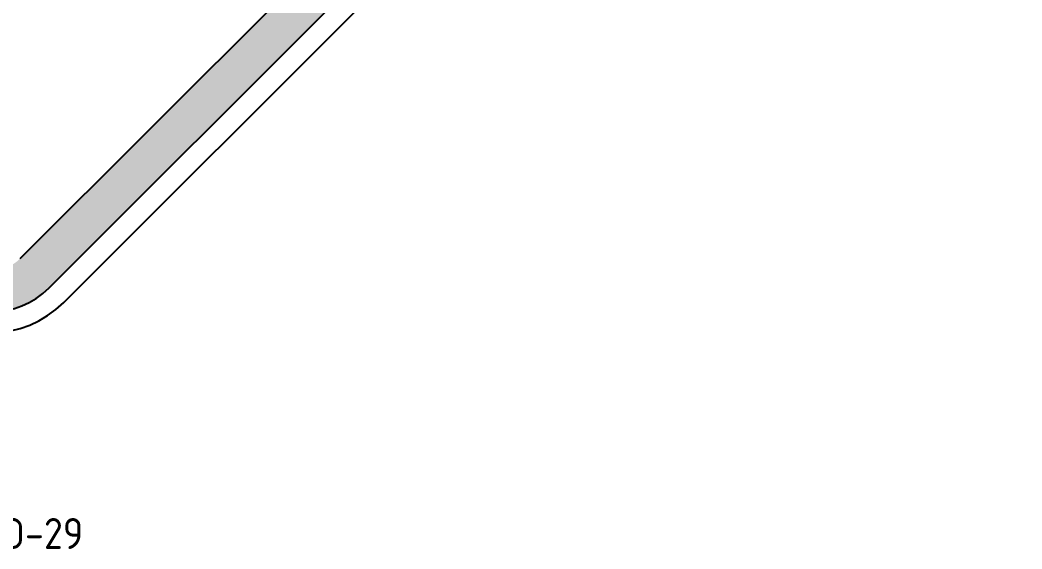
# Model space of a CAD drawing. Extents: x 126 to 330, y 31 to 256.
# Drawn here: x 230.7 to 327.8, y 30.9 to 82.2 of the extents above; entities that cross this region are included whole.
import ezdxf

# ---------------------------------------------------------------- set-up
doc = ezdxf.new("R2010")
doc.units = 0
doc.linetypes.add('CENTERX2', pattern=[101.6, 63.5, -12.7, 12.7, -12.7])
for name, color, linetype in [('L35', 3, 'CONTINUOUS'), ('T25', 1, 'CONTINUOUS'), ('TBLK25', 1, 'CONTINUOUS')]:
    doc.layers.add(name, color=color, linetype=linetype)
doc.styles.add('ISO', font='iso.shx')

msp = doc.modelspace()

# ---------------------------------------------------------------- hatches: boundary and pattern name
at = {"layer": 'TBLK25', "linetype": 'CENTERX2'}
h = msp.add_hatch(color=256, dxfattribs=at)
h.paths.add_polyline_path([(322.666, 156.643, -0.198872), (323.837, 153.816), (327.837, 153.816, 0.198872), (325.494, 159.472), (233.57, 251.396, 0.198872), (227.915, 253.739), (227.914, 249.739, -0.198872), (230.742, 248.567)])
h.paths.add_polyline_path([(225.085, 248.567, -0.198952), (227.914, 249.739), (227.915, 253.739, 0.198952), (222.257, 251.396), (130.333, 159.472, 0.198872), (127.99, 153.816), (131.99, 153.816, -0.198872), (133.161, 156.643)])
h.paths.add_polyline_path([(222.257, 56.234, 0.198925), (227.914, 53.891), (227.913, 57.891, -0.198897), (225.085, 59.063), (133.161, 150.986, -0.198952), (131.99, 153.816), (127.99, 153.816, 0.198952), (130.333, 148.158)])
h.paths.add_polyline_path([(230.742, 59.063, -0.198928), (227.913, 57.891), (227.914, 53.891, 0.1989), (233.57, 56.234), (325.494, 148.158, 0.198952), (327.837, 153.816), (323.837, 153.816, -0.198952), (322.666, 150.986)])

# ---------------------------------------------------------------- linework, layer by layer
at = {"layer": 'L35'}
msp.add_line((234.985, 54.82), (326.908, 146.744), dxfattribs=at)
msp.add_arc((227.913, 61.891), 10, 225, 315, dxfattribs=at)
at = {"layer": 'TBLK25', "color": 1}
for p, q in [((230.742, 59.063), (322.666, 150.986)), ((233.57, 56.234), (325.494, 148.158))]:
    msp.add_line(p, q, dxfattribs=at)
msp.add_arc((227.913, 61.891), 8, 225, 315, dxfattribs=at)

# ---------------------------------------------------------------- texts
at = {"layer": 'T25', "color": 3, "style": 'ISO'}
msp.add_text('MR-WDO-29', height=3, dxfattribs=at).set_placement((216.883, 30.912))

doc.saveas('drawing.dxf')
